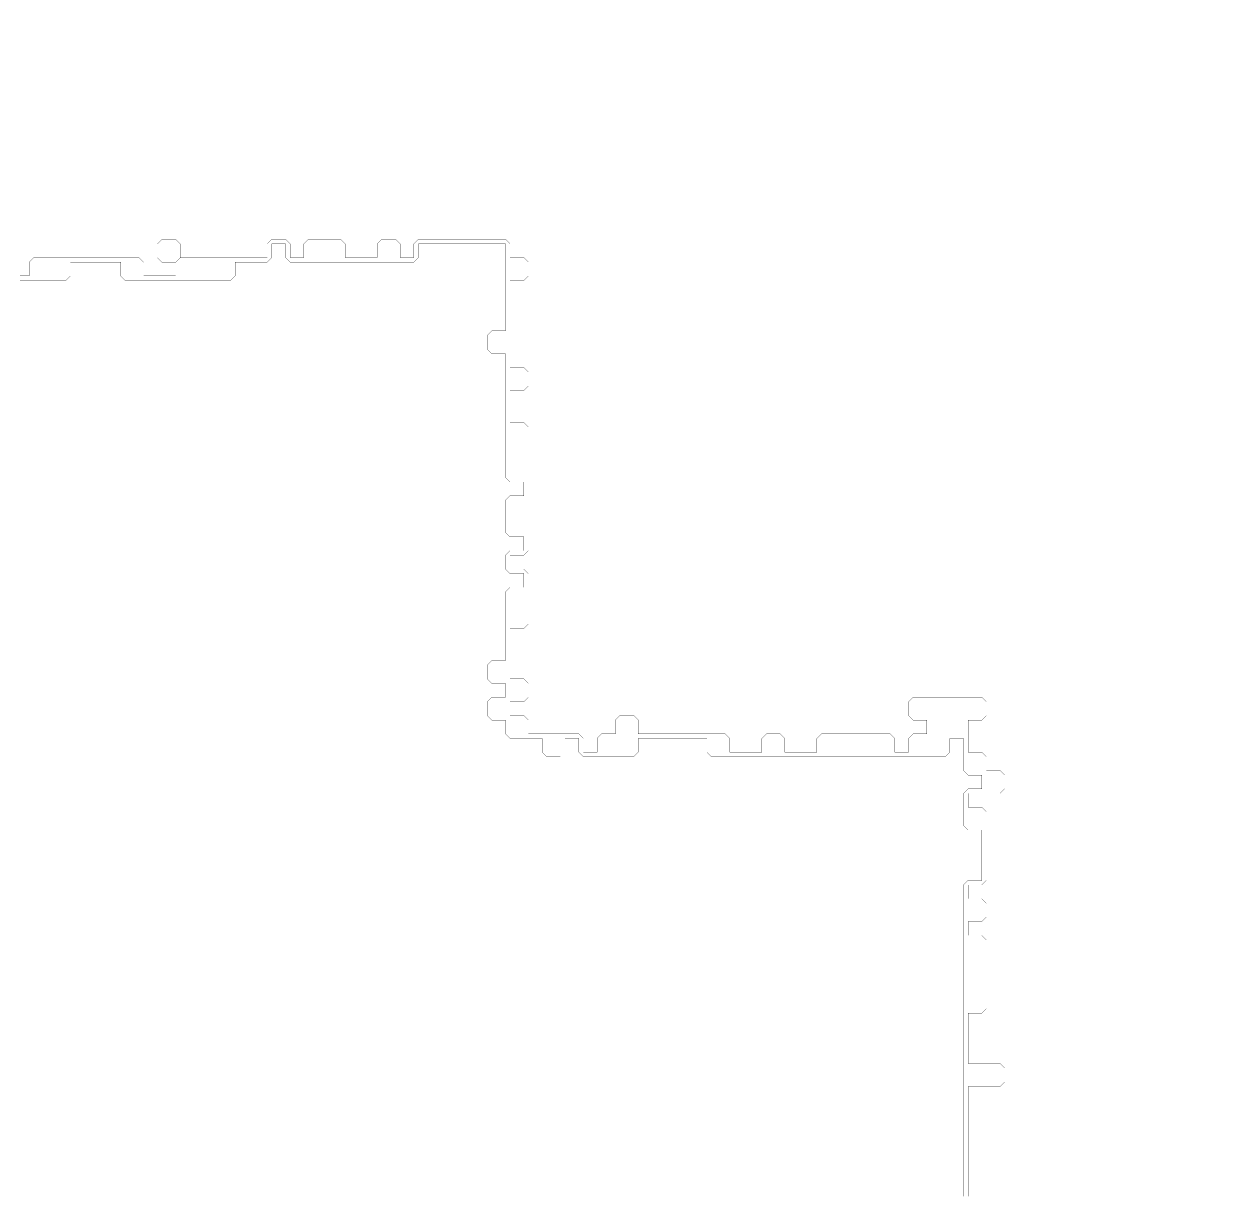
# Model space of a CAD drawing. Header units: metres. Extents: x 0 to 4990, y -4990 to 0.
# Drawn here: x 2440 to 4990, y -2495 to 0 of the extents above; entities that cross this region are included whole.
import ezdxf

# ---------------------------------------------------------------- set-up
doc = ezdxf.new("R2010")
doc.units = ezdxf.units.M
doc.layers.add('conductor', color=1, linetype='Continuous')
doc.layers.add('substrate', color=5, linetype='Continuous')

msp = doc.modelspace()

# ---------------------------------------------------------------- linework, layer by layer
at = {"layer": 'conductor', "const_width": 0.5}
msp.add_lwpolyline([(4443.359375, -2500), (4443.359375, -2490.234375), (4443.359375, -2480.46875), (4443.359375, -2470.703125), (4443.359375, -2460.9375), (4443.359375, -2451.171875), (4443.359375, -2441.40625), (4443.359375, -2431.640625), (4443.359375, -2421.875), (4443.359375, -2412.109375), (4443.359375, -2402.34375), (4443.359375, -2392.578125), (4443.359375, -2382.8125), (4443.359375, -2373.046875), (4443.359375, -2363.28125), (4443.359375, -2353.515625), (4443.359375, -2343.75), (4443.359375, -2333.984375), (4443.359375, -2324.21875), (4443.359375, -2314.453125), (4443.359375, -2304.6875), (4443.359375, -2294.921875), (4443.359375, -2285.15625), (4443.359375, -2275.390625), (4443.359375, -2265.625), (4443.359375, -2255.859375), (4443.359375, -2246.09375), (4443.359375, -2236.328125), (4443.359375, -2226.5625), (4443.359375, -2216.796875), (4443.359375, -2207.03125), (4443.359375, -2197.265625), (4443.359375, -2187.5), (4443.359375, -2177.734375), (4443.359375, -2167.96875), (4443.359375, -2158.203125), (4443.359375, -2148.4375), (4443.359375, -2138.671875), (4443.359375, -2128.90625), (4443.359375, -2119.140625), (4443.359375, -2109.375), (4443.359375, -2099.609375), (4443.359375, -2089.84375), (4443.359375, -2080.078125), (4443.359375, -2070.3125), (4443.359375, -2060.546875), (4443.359375, -2050.78125), (4443.359375, -2041.015625), (4443.359375, -2031.25), (4443.359375, -2021.484375), (4443.359375, -2011.71875), (4443.359375, -2001.953125), (4443.359375, -1992.1875), (4443.359375, -1982.421875), (4443.359375, -1972.65625), (4443.359375, -1962.890625), (4443.359375, -1953.125), (4443.359375, -1943.359375), (4443.359375, -1933.59375), (4443.359375, -1923.828125), (4443.359375, -1914.0625), (4443.359375, -1904.296875), (4443.359375, -1894.53125), (4443.359375, -1884.765625), (4443.359375, -1875), (4443.359375, -1865.234375), (4443.359375, -1855.46875), (4443.359375, -1845.703125), (4443.359375, -1835.9375), (4453.125, -1826.171875), (4462.890625, -1826.171875), (4472.65625, -1826.171875), (4482.421875, -1826.171875), (4482.421875, -1816.40625), (4482.421875, -1806.640625), (4482.421875, -1796.875), (4482.421875, -1787.109375), (4482.421875, -1777.34375), (4482.421875, -1767.578125), (4482.421875, -1757.8125), (4482.421875, -1748.046875), (4482.421875, -1738.28125), (4482.421875, -1728.515625), (4482.421875, -1718.75), (4472.65625, -1718.75), (4462.890625, -1718.75), (4453.125, -1718.75), (4443.359375, -1708.984375), (4443.359375, -1699.21875), (4443.359375, -1689.453125), (4443.359375, -1679.6875), (4443.359375, -1669.921875), (4443.359375, -1660.15625), (4443.359375, -1650.390625), (4443.359375, -1640.625), (4453.125, -1630.859375), (4462.890625, -1630.859375), (4472.65625, -1630.859375), (4482.421875, -1630.859375), (4482.421875, -1621.09375), (4482.421875, -1611.328125), (4482.421875, -1601.5625), (4472.65625, -1601.5625), (4462.890625, -1601.5625), (4453.125, -1601.5625), (4443.359375, -1591.796875), (4443.359375, -1582.03125), (4443.359375, -1572.265625), (4443.359375, -1562.5), (4443.359375, -1552.734375), (4443.359375, -1542.96875), (4443.359375, -1533.203125), (4443.359375, -1523.4375), (4433.59375, -1523.4375), (4423.828125, -1523.4375), (4414.0625, -1523.4375), (4414.0625, -1533.203125), (4414.0625, -1542.96875), (4414.0625, -1552.734375), (4404.296875, -1562.5), (4394.53125, -1562.5), (4384.765625, -1562.5), (4375, -1562.5), (4365.234375, -1562.5), (4355.46875, -1562.5), (4345.703125, -1562.5), (4335.9375, -1562.5), (4326.171875, -1562.5), (4316.40625, -1562.5), (4306.640625, -1562.5), (4296.875, -1562.5), (4287.109375, -1562.5), (4277.34375, -1562.5), (4267.578125, -1562.5), (4257.8125, -1562.5), (4248.046875, -1562.5), (4238.28125, -1562.5), (4228.515625, -1562.5), (4218.75, -1562.5), (4208.984375, -1562.5), (4199.21875, -1562.5), (4189.453125, -1562.5), (4179.6875, -1562.5), (4169.921875, -1562.5), (4160.15625, -1562.5), (4150.390625, -1562.5), (4140.625, -1562.5), (4130.859375, -1562.5), (4121.09375, -1562.5), (4111.328125, -1562.5), (4101.5625, -1562.5), (4091.796875, -1562.5), (4082.03125, -1562.5), (4072.265625, -1562.5), (4062.5, -1562.5), (4052.734375, -1562.5), (4042.96875, -1562.5), (4033.203125, -1562.5), (4023.4375, -1562.5), (4013.671875, -1562.5), (4003.90625, -1562.5), (3994.140625, -1562.5), (3984.375, -1562.5), (3974.609375, -1562.5), (3964.84375, -1562.5), (3955.078125, -1562.5), (3945.3125, -1562.5), (3935.546875, -1562.5), (3925.78125, -1562.5), (3916.015625, -1562.5), (3906.25, -1562.5), (3896.484375, -1552.734375), (3896.484375, -1542.96875), (3896.484375, -1533.203125), (3896.484375, -1523.4375), (3886.71875, -1523.4375), (3876.953125, -1523.4375), (3867.1875, -1523.4375), (3857.421875, -1523.4375), (3847.65625, -1523.4375), (3837.890625, -1523.4375), (3828.125, -1523.4375), (3818.359375, -1523.4375), (3808.59375, -1523.4375), (3798.828125, -1523.4375), (3789.0625, -1523.4375), (3779.296875, -1523.4375), (3769.53125, -1523.4375), (3759.765625, -1523.4375), (3750, -1523.4375), (3750, -1533.203125), (3750, -1542.96875), (3750, -1552.734375), (3740.234375, -1562.5), (3730.46875, -1562.5), (3720.703125, -1562.5), (3710.9375, -1562.5), (3701.171875, -1562.5), (3691.40625, -1562.5), (3681.640625, -1562.5), (3671.875, -1562.5), (3662.109375, -1562.5), (3652.34375, -1562.5), (3642.578125, -1562.5), (3632.8125, -1562.5), (3623.046875, -1552.734375), (3623.046875, -1542.96875), (3623.046875, -1533.203125), (3623.046875, -1523.4375), (3613.28125, -1523.4375), (3603.515625, -1523.4375), (3593.75, -1523.4375), (3593.75, -1533.203125), (3593.75, -1542.96875), (3593.75, -1552.734375), (3583.984375, -1562.5), (3574.21875, -1562.5), (3564.453125, -1562.5), (3554.6875, -1562.5), (3544.921875, -1552.734375), (3544.921875, -1542.96875), (3544.921875, -1533.203125), (3544.921875, -1523.4375), (3535.15625, -1523.4375), (3525.390625, -1523.4375), (3515.625, -1523.4375), (3505.859375, -1523.4375), (3496.09375, -1523.4375), (3486.328125, -1523.4375), (3476.5625, -1523.4375), (3466.796875, -1513.671875), (3466.796875, -1503.90625), (3466.796875, -1494.140625), (3466.796875, -1484.375), (3457.03125, -1484.375), (3447.265625, -1484.375), (3437.5, -1484.375), (3427.734375, -1474.609375), (3427.734375, -1464.84375), (3427.734375, -1455.078125), (3427.734375, -1445.3125), (3437.5, -1435.546875), (3447.265625, -1435.546875), (3457.03125, -1435.546875), (3466.796875, -1435.546875), (3466.796875, -1425.78125), (3466.796875, -1416.015625), (3466.796875, -1406.25), (3457.03125, -1406.25), (3447.265625, -1406.25), (3437.5, -1406.25), (3427.734375, -1396.484375), (3427.734375, -1386.71875), (3427.734375, -1376.953125), (3427.734375, -1367.1875), (3437.5, -1357.421875), (3447.265625, -1357.421875), (3457.03125, -1357.421875), (3466.796875, -1357.421875), (3466.796875, -1347.65625), (3466.796875, -1337.890625), (3466.796875, -1328.125), (3466.796875, -1318.359375), (3466.796875, -1308.59375), (3466.796875, -1298.828125), (3466.796875, -1289.0625), (3466.796875, -1279.296875), (3466.796875, -1269.53125), (3466.796875, -1259.765625), (3466.796875, -1250), (3466.796875, -1240.234375), (3466.796875, -1230.46875), (3466.796875, -1220.703125), (3466.796875, -1210.9375), (3476.5625, -1201.171875), (3486.328125, -1201.171875), (3496.09375, -1201.171875), (3505.859375, -1201.171875), (3505.859375, -1191.40625), (3505.859375, -1181.640625), (3505.859375, -1171.875), (3496.09375, -1171.875), (3486.328125, -1171.875), (3476.5625, -1171.875), (3466.796875, -1162.109375), (3466.796875, -1152.34375), (3466.796875, -1142.578125), (3466.796875, -1132.8125), (3476.5625, -1123.046875), (3486.328125, -1123.046875), (3496.09375, -1123.046875), (3505.859375, -1123.046875), (3505.859375, -1113.28125), (3505.859375, -1103.515625), (3505.859375, -1093.75), (3496.09375, -1093.75), (3486.328125, -1093.75), (3476.5625, -1093.75), (3466.796875, -1083.984375), (3466.796875, -1074.21875), (3466.796875, -1064.453125), (3466.796875, -1054.6875), (3466.796875, -1044.921875), (3466.796875, -1035.15625), (3466.796875, -1025.390625), (3466.796875, -1015.625), (3476.5625, -1005.859375), (3486.328125, -1005.859375), (3496.09375, -1005.859375), (3505.859375, -1005.859375), (3505.859375, -996.09375), (3505.859375, -986.328125), (3505.859375, -976.5625), (3496.09375, -976.5625), (3486.328125, -976.5625), (3476.5625, -976.5625), (3466.796875, -966.796875), (3466.796875, -957.03125), (3466.796875, -947.265625), (3466.796875, -937.5), (3466.796875, -927.734375), (3466.796875, -917.96875), (3466.796875, -908.203125), (3466.796875, -898.4375), (3466.796875, -888.671875), (3466.796875, -878.90625), (3466.796875, -869.140625), (3466.796875, -859.375), (3466.796875, -849.609375), (3466.796875, -839.84375), (3466.796875, -830.078125), (3466.796875, -820.3125), (3466.796875, -810.546875), (3466.796875, -800.78125), (3466.796875, -791.015625), (3466.796875, -781.25), (3466.796875, -771.484375), (3466.796875, -761.71875), (3466.796875, -751.953125), (3466.796875, -742.1875), (3466.796875, -732.421875), (3466.796875, -722.65625), (3466.796875, -712.890625), (3466.796875, -703.125), (3457.03125, -703.125), (3447.265625, -703.125), (3437.5, -703.125), (3427.734375, -693.359375), (3427.734375, -683.59375), (3427.734375, -673.828125), (3427.734375, -664.0625), (3437.5, -654.296875), (3447.265625, -654.296875), (3457.03125, -654.296875), (3466.796875, -654.296875), (3466.796875, -644.53125), (3466.796875, -634.765625), (3466.796875, -625), (3466.796875, -615.234375), (3466.796875, -605.46875), (3466.796875, -595.703125), (3466.796875, -585.9375), (3466.796875, -576.171875), (3466.796875, -566.40625), (3466.796875, -556.640625), (3466.796875, -546.875), (3466.796875, -537.109375), (3466.796875, -527.34375), (3466.796875, -517.578125), (3466.796875, -507.8125), (3466.796875, -498.046875), (3466.796875, -488.28125), (3466.796875, -478.515625), (3466.796875, -468.75), (3457.03125, -468.75), (3447.265625, -468.75), (3437.5, -468.75), (3427.734375, -468.75), (3417.96875, -468.75), (3408.203125, -468.75), (3398.4375, -468.75), (3388.671875, -468.75), (3378.90625, -468.75), (3369.140625, -468.75), (3359.375, -468.75), (3349.609375, -468.75), (3339.84375, -468.75), (3330.078125, -468.75), (3320.3125, -468.75), (3310.546875, -468.75), (3300.78125, -468.75), (3291.015625, -468.75), (3281.25, -468.75), (3281.25, -478.515625), (3281.25, -488.28125), (3281.25, -498.046875), (3271.484375, -507.8125), (3261.71875, -507.8125), (3251.953125, -507.8125), (3242.1875, -507.8125), (3232.421875, -507.8125), (3222.65625, -507.8125), (3212.890625, -507.8125), (3203.125, -507.8125), (3193.359375, -507.8125), (3183.59375, -507.8125), (3173.828125, -507.8125), (3164.0625, -507.8125), (3154.296875, -507.8125), (3144.53125, -507.8125), (3134.765625, -507.8125), (3125, -507.8125), (3115.234375, -507.8125), (3105.46875, -507.8125), (3095.703125, -507.8125), (3085.9375, -507.8125), (3076.171875, -507.8125), (3066.40625, -507.8125), (3056.640625, -507.8125), (3046.875, -507.8125), (3037.109375, -507.8125), (3027.34375, -507.8125), (3017.578125, -507.8125), (3007.8125, -507.8125), (2998.046875, -498.046875), (2998.046875, -488.28125), (2998.046875, -478.515625), (2998.046875, -468.75), (2988.28125, -468.75), (2978.515625, -468.75), (2968.75, -468.75), (2968.75, -478.515625), (2968.75, -488.28125), (2968.75, -498.046875), (2958.984375, -507.8125), (2949.21875, -507.8125), (2939.453125, -507.8125), (2929.6875, -507.8125), (2919.921875, -507.8125), (2910.15625, -507.8125), (2900.390625, -507.8125), (2890.625, -507.8125), (2890.625, -517.578125), (2890.625, -527.34375), (2890.625, -537.109375), (2880.859375, -546.875), (2871.09375, -546.875), (2861.328125, -546.875), (2851.5625, -546.875), (2841.796875, -546.875), (2832.03125, -546.875), (2822.265625, -546.875), (2812.5, -546.875), (2802.734375, -546.875), (2792.96875, -546.875), (2783.203125, -546.875), (2773.4375, -546.875), (2763.671875, -546.875), (2753.90625, -546.875), (2744.140625, -546.875), (2734.375, -546.875), (2724.609375, -546.875), (2714.84375, -546.875), (2705.078125, -546.875), (2695.3125, -546.875), (2685.546875, -546.875), (2675.78125, -546.875), (2666.015625, -546.875), (2656.25, -546.875), (2646.484375, -537.109375), (2646.484375, -527.34375), (2646.484375, -517.578125), (2646.484375, -507.8125), (2636.71875, -507.8125), (2626.953125, -507.8125), (2617.1875, -507.8125), (2607.421875, -507.8125), (2597.65625, -507.8125), (2587.890625, -507.8125), (2578.125, -507.8125), (2568.359375, -507.8125), (2558.59375, -507.8125), (2548.828125, -507.8125), (2539.0625, -507.8125), (2539.0625, -517.578125), (2539.0625, -527.34375), (2539.0625, -537.109375), (2529.296875, -546.875), (2519.53125, -546.875), (2509.765625, -546.875), (2500, -546.875), (2490.234375, -546.875), (2480.46875, -546.875), (2470.703125, -546.875), (2460.9375, -546.875), (2451.171875, -546.875), (2441.40625, -546.875), (2431.640625, -546.875)], dxfattribs=at)
at = {"layer": 'substrate', "const_width": 0.5}
for points in [[(4990.234375, -2500), (4990.234375, -2490.234375), (4990.234375, -2480.46875), (4990.234375, -2470.703125), (4990.234375, -2460.9375), (4990.234375, -2451.171875), (4990.234375, -2441.40625), (4990.234375, -2431.640625), (4990.234375, -2421.875), (4990.234375, -2412.109375), (4990.234375, -2402.34375), (4990.234375, -2392.578125), (4990.234375, -2382.8125), (4990.234375, -2373.046875), (4990.234375, -2363.28125), (4990.234375, -2353.515625), (4990.234375, -2343.75), (4990.234375, -2333.984375), (4990.234375, -2324.21875), (4990.234375, -2314.453125), (4990.234375, -2304.6875), (4990.234375, -2294.921875), (4990.234375, -2285.15625), (4990.234375, -2275.390625), (4990.234375, -2265.625), (4990.234375, -2255.859375), (4990.234375, -2246.09375), (4990.234375, -2236.328125), (4990.234375, -2226.5625), (4990.234375, -2216.796875), (4990.234375, -2207.03125), (4990.234375, -2197.265625), (4990.234375, -2187.5), (4990.234375, -2177.734375), (4990.234375, -2167.96875), (4990.234375, -2158.203125), (4990.234375, -2148.4375), (4990.234375, -2138.671875), (4990.234375, -2128.90625), (4990.234375, -2119.140625), (4990.234375, -2109.375), (4990.234375, -2099.609375), (4990.234375, -2089.84375), (4990.234375, -2080.078125), (4990.234375, -2070.3125), (4990.234375, -2060.546875), (4990.234375, -2050.78125), (4990.234375, -2041.015625), (4990.234375, -2031.25), (4990.234375, -2021.484375), (4990.234375, -2011.71875), (4990.234375, -2001.953125), (4990.234375, -1992.1875), (4990.234375, -1982.421875), (4990.234375, -1972.65625), (4990.234375, -1962.890625), (4990.234375, -1953.125), (4990.234375, -1943.359375), (4990.234375, -1933.59375), (4990.234375, -1923.828125), (4990.234375, -1914.0625), (4990.234375, -1904.296875), (4990.234375, -1894.53125), (4990.234375, -1884.765625), (4990.234375, -1875), (4990.234375, -1865.234375), (4990.234375, -1855.46875), (4990.234375, -1845.703125), (4990.234375, -1835.9375), (4990.234375, -1826.171875), (4990.234375, -1816.40625), (4990.234375, -1806.640625), (4990.234375, -1796.875), (4990.234375, -1787.109375), (4990.234375, -1777.34375), (4990.234375, -1767.578125), (4990.234375, -1757.8125), (4990.234375, -1748.046875), (4990.234375, -1738.28125), (4990.234375, -1728.515625), (4990.234375, -1718.75), (4990.234375, -1708.984375), (4990.234375, -1699.21875), (4990.234375, -1689.453125), (4990.234375, -1679.6875), (4990.234375, -1669.921875), (4990.234375, -1660.15625), (4990.234375, -1650.390625), (4990.234375, -1640.625), (4990.234375, -1630.859375), (4990.234375, -1621.09375), (4990.234375, -1611.328125), (4990.234375, -1601.5625), (4990.234375, -1591.796875), (4990.234375, -1582.03125), (4990.234375, -1572.265625), (4990.234375, -1562.5), (4990.234375, -1552.734375), (4990.234375, -1542.96875), (4990.234375, -1533.203125), (4990.234375, -1523.4375), (4990.234375, -1513.671875), (4990.234375, -1503.90625), (4990.234375, -1494.140625), (4990.234375, -1484.375), (4990.234375, -1474.609375), (4990.234375, -1464.84375), (4990.234375, -1455.078125), (4990.234375, -1445.3125), (4990.234375, -1435.546875), (4990.234375, -1425.78125), (4990.234375, -1416.015625), (4990.234375, -1406.25), (4990.234375, -1396.484375), (4990.234375, -1386.71875), (4990.234375, -1376.953125), (4990.234375, -1367.1875), (4990.234375, -1357.421875), (4990.234375, -1347.65625), (4990.234375, -1337.890625), (4990.234375, -1328.125), (4990.234375, -1318.359375), (4990.234375, -1308.59375), (4990.234375, -1298.828125), (4990.234375, -1289.0625), (4990.234375, -1279.296875), (4990.234375, -1269.53125), (4990.234375, -1259.765625), (4990.234375, -1250), (4990.234375, -1240.234375), (4990.234375, -1230.46875), (4990.234375, -1220.703125), (4990.234375, -1210.9375), (4990.234375, -1201.171875), (4990.234375, -1191.40625), (4990.234375, -1181.640625), (4990.234375, -1171.875), (4990.234375, -1162.109375), (4990.234375, -1152.34375), (4990.234375, -1142.578125), (4990.234375, -1132.8125), (4990.234375, -1123.046875), (4990.234375, -1113.28125), (4990.234375, -1103.515625), (4990.234375, -1093.75), (4990.234375, -1083.984375), (4990.234375, -1074.21875), (4990.234375, -1064.453125), (4990.234375, -1054.6875), (4990.234375, -1044.921875), (4990.234375, -1035.15625), (4990.234375, -1025.390625), (4990.234375, -1015.625), (4990.234375, -1005.859375), (4990.234375, -996.09375), (4990.234375, -986.328125), (4990.234375, -976.5625), (4990.234375, -966.796875), (4990.234375, -957.03125), (4990.234375, -947.265625), (4990.234375, -937.5), (4990.234375, -927.734375), (4990.234375, -917.96875), (4990.234375, -908.203125), (4990.234375, -898.4375), (4990.234375, -888.671875), (4990.234375, -878.90625), (4990.234375, -869.140625), (4990.234375, -859.375), (4990.234375, -849.609375), (4990.234375, -839.84375), (4990.234375, -830.078125), (4990.234375, -820.3125), (4990.234375, -810.546875), (4990.234375, -800.78125), (4990.234375, -791.015625), (4990.234375, -781.25), (4990.234375, -771.484375), (4990.234375, -761.71875), (4990.234375, -751.953125), (4990.234375, -742.1875), (4990.234375, -732.421875), (4990.234375, -722.65625), (4990.234375, -712.890625), (4990.234375, -703.125), (4990.234375, -693.359375), (4990.234375, -683.59375), (4990.234375, -673.828125), (4990.234375, -664.0625), (4990.234375, -654.296875), (4990.234375, -644.53125), (4990.234375, -634.765625), (4990.234375, -625), (4990.234375, -615.234375), (4990.234375, -605.46875), (4990.234375, -595.703125), (4990.234375, -585.9375), (4990.234375, -576.171875), (4990.234375, -566.40625), (4990.234375, -556.640625), (4990.234375, -546.875), (4990.234375, -537.109375), (4990.234375, -527.34375), (4990.234375, -517.578125), (4990.234375, -507.8125), (4990.234375, -498.046875), (4990.234375, -488.28125), (4990.234375, -478.515625), (4990.234375, -468.75), (4990.234375, -458.984375), (4990.234375, -449.21875), (4990.234375, -439.453125), (4990.234375, -429.6875), (4990.234375, -419.921875), (4990.234375, -410.15625), (4990.234375, -400.390625), (4990.234375, -390.625), (4990.234375, -380.859375), (4990.234375, -371.09375), (4990.234375, -361.328125), (4990.234375, -351.5625), (4990.234375, -341.796875), (4990.234375, -332.03125), (4990.234375, -322.265625), (4990.234375, -312.5), (4990.234375, -302.734375), (4990.234375, -292.96875), (4990.234375, -283.203125), (4990.234375, -273.4375), (4990.234375, -263.671875), (4990.234375, -253.90625), (4990.234375, -244.140625), (4990.234375, -234.375), (4990.234375, -224.609375), (4990.234375, -214.84375), (4990.234375, -205.078125), (4990.234375, -195.3125), (4990.234375, -185.546875), (4990.234375, -175.78125), (4990.234375, -166.015625), (4990.234375, -156.25), (4990.234375, -146.484375), (4990.234375, -136.71875), (4990.234375, -126.953125), (4990.234375, -117.1875), (4990.234375, -107.421875), (4990.234375, -97.65625), (4990.234375, -87.890625), (4990.234375, -78.125), (4990.234375, -68.359375), (4990.234375, -58.59375), (4990.234375, -48.828125), (4990.234375, -39.0625), (4990.234375, -29.296875), (4990.234375, -19.53125), (4990.234375, -9.765625), (4990.234375, 0), (4980.46875, 0), (4970.703125, 0), (4960.9375, 0), (4951.171875, 0), (4941.40625, 0), (4931.640625, 0), (4921.875, 0), (4912.109375, 0), (4902.34375, 0), (4892.578125, 0), (4882.8125, 0), (4873.046875, 0), (4863.28125, 0), (4853.515625, 0), (4843.75, 0), (4833.984375, 0), (4824.21875, 0), (4814.453125, 0), (4804.6875, 0), (4794.921875, 0), (4785.15625, 0), (4775.390625, 0), (4765.625, 0), (4755.859375, 0), (4746.09375, 0), (4736.328125, 0), (4726.5625, 0), (4716.796875, 0), (4707.03125, 0), (4697.265625, 0), (4687.5, 0), (4677.734375, 0), (4667.96875, 0), (4658.203125, 0), (4648.4375, 0), (4638.671875, 0), (4628.90625, 0), (4619.140625, 0), (4609.375, 0), (4599.609375, 0), (4589.84375, 0), (4580.078125, 0), (4570.3125, 0), (4560.546875, 0), (4550.78125, 0), (4541.015625, 0), (4531.25, 0), (4521.484375, 0), (4511.71875, 0), (4501.953125, 0), (4492.1875, 0), (4482.421875, 0), (4472.65625, 0), (4462.890625, 0), (4453.125, 0), (4443.359375, 0), (4433.59375, 0), (4423.828125, 0), (4414.0625, 0), (4404.296875, 0), (4394.53125, 0), (4384.765625, 0), (4375, 0), (4365.234375, 0), (4355.46875, 0), (4345.703125, 0), (4335.9375, 0), (4326.171875, 0), (4316.40625, 0), (4306.640625, 0), (4296.875, 0), (4287.109375, 0), (4277.34375, 0), (4267.578125, 0), (4257.8125, 0), (4248.046875, 0), (4238.28125, 0), (4228.515625, 0), (4218.75, 0), (4208.984375, 0), (4199.21875, 0), (4189.453125, 0), (4179.6875, 0), (4169.921875, 0), (4160.15625, 0), (4150.390625, 0), (4140.625, 0), (4130.859375, 0), (4121.09375, 0), (4111.328125, 0), (4101.5625, 0), (4091.796875, 0), (4082.03125, 0), (4072.265625, 0), (4062.5, 0), (4052.734375, 0), (4042.96875, 0), (4033.203125, 0), (4023.4375, 0), (4013.671875, 0), (4003.90625, 0), (3994.140625, 0), (3984.375, 0), (3974.609375, 0), (3964.84375, 0), (3955.078125, 0), (3945.3125, 0), (3935.546875, 0), (3925.78125, 0), (3916.015625, 0), (3906.25, 0), (3896.484375, 0), (3886.71875, 0), (3876.953125, 0), (3867.1875, 0), (3857.421875, 0), (3847.65625, 0), (3837.890625, 0), (3828.125, 0), (3818.359375, 0), (3808.59375, 0), (3798.828125, 0), (3789.0625, 0), (3779.296875, 0), (3769.53125, 0), (3759.765625, 0), (3750, 0), (3740.234375, 0), (3730.46875, 0), (3720.703125, 0), (3710.9375, 0), (3701.171875, 0), (3691.40625, 0), (3681.640625, 0), (3671.875, 0), (3662.109375, 0), (3652.34375, 0), (3642.578125, 0), (3632.8125, 0), (3623.046875, 0), (3613.28125, 0), (3603.515625, 0), (3593.75, 0), (3583.984375, 0), (3574.21875, 0), (3564.453125, 0), (3554.6875, 0), (3544.921875, 0), (3535.15625, 0), (3525.390625, 0), (3515.625, 0), (3505.859375, 0), (3496.09375, 0), (3486.328125, 0), (3476.5625, 0), (3466.796875, 0), (3457.03125, 0), (3447.265625, 0), (3437.5, 0), (3427.734375, 0), (3417.96875, 0), (3408.203125, 0), (3398.4375, 0), (3388.671875, 0), (3378.90625, 0), (3369.140625, 0), (3359.375, 0), (3349.609375, 0), (3339.84375, 0), (3330.078125, 0), (3320.3125, 0), (3310.546875, 0), (3300.78125, 0), (3291.015625, 0), (3281.25, 0), (3271.484375, 0), (3261.71875, 0), (3251.953125, 0), (3242.1875, 0), (3232.421875, 0), (3222.65625, 0), (3212.890625, 0), (3203.125, 0), (3193.359375, 0), (3183.59375, 0), (3173.828125, 0), (3164.0625, 0), (3154.296875, 0), (3144.53125, 0), (3134.765625, 0), (3125, 0), (3115.234375, 0), (3105.46875, 0), (3095.703125, 0), (3085.9375, 0), (3076.171875, 0), (3066.40625, 0), (3056.640625, 0), (3046.875, 0), (3037.109375, 0), (3027.34375, 0), (3017.578125, 0), (3007.8125, 0), (2998.046875, 0), (2988.28125, 0), (2978.515625, 0), (2968.75, 0), (2958.984375, 0), (2949.21875, 0), (2939.453125, 0), (2929.6875, 0), (2919.921875, 0), (2910.15625, 0), (2900.390625, 0), (2890.625, 0), (2880.859375, 0), (2871.09375, 0), (2861.328125, 0), (2851.5625, 0), (2841.796875, 0), (2832.03125, 0), (2822.265625, 0), (2812.5, 0), (2802.734375, 0), (2792.96875, 0), (2783.203125, 0), (2773.4375, 0), (2763.671875, 0), (2753.90625, 0), (2744.140625, 0), (2734.375, 0), (2724.609375, 0), (2714.84375, 0), (2705.078125, 0), (2695.3125, 0), (2685.546875, 0), (2675.78125, 0), (2666.015625, 0), (2656.25, 0), (2646.484375, 0), (2636.71875, 0), (2626.953125, 0), (2617.1875, 0), (2607.421875, 0), (2597.65625, 0), (2587.890625, 0), (2578.125, 0), (2568.359375, 0), (2558.59375, 0), (2548.828125, 0), (2539.0625, 0), (2529.296875, 0), (2519.53125, 0), (2509.765625, 0), (2500, 0), (2490.234375, 0), (2480.46875, 0), (2470.703125, 0), (2460.9375, 0), (2451.171875, 0), (2441.40625, 0), (2431.640625, 0)], [(2431.640625, -537.109375), (2441.40625, -537.109375), (2451.171875, -537.109375), (2451.171875, -527.34375), (2451.171875, -517.578125), (2451.171875, -507.8125), (2460.9375, -498.046875), (2470.703125, -498.046875), (2480.46875, -498.046875), (2490.234375, -498.046875), (2500, -498.046875), (2509.765625, -498.046875), (2519.53125, -498.046875), (2529.296875, -498.046875), (2539.0625, -498.046875), (2548.828125, -498.046875), (2558.59375, -498.046875), (2568.359375, -498.046875), (2578.125, -498.046875), (2587.890625, -498.046875), (2597.65625, -498.046875), (2607.421875, -498.046875), (2617.1875, -498.046875), (2626.953125, -498.046875), (2636.71875, -498.046875), (2646.484375, -498.046875), (2656.25, -498.046875), (2666.015625, -498.046875), (2675.78125, -498.046875), (2685.546875, -498.046875), (2695.3125, -507.8125), (2695.3125, -517.578125), (2695.3125, -527.34375), (2695.3125, -537.109375), (2705.078125, -537.109375), (2714.84375, -537.109375), (2724.609375, -537.109375), (2734.375, -537.109375), (2744.140625, -537.109375), (2753.90625, -537.109375), (2763.671875, -537.109375), (2763.671875, -527.34375), (2763.671875, -517.578125), (2763.671875, -507.8125), (2773.4375, -498.046875), (2783.203125, -498.046875), (2792.96875, -498.046875), (2802.734375, -498.046875), (2812.5, -498.046875), (2822.265625, -498.046875), (2832.03125, -498.046875), (2841.796875, -498.046875), (2851.5625, -498.046875), (2861.328125, -498.046875), (2871.09375, -498.046875), (2880.859375, -498.046875), (2890.625, -498.046875), (2900.390625, -498.046875), (2910.15625, -498.046875), (2919.921875, -498.046875), (2929.6875, -498.046875), (2939.453125, -498.046875), (2949.21875, -498.046875), (2958.984375, -498.046875), (2958.984375, -488.28125), (2958.984375, -478.515625), (2958.984375, -468.75), (2968.75, -458.984375), (2978.515625, -458.984375), (2988.28125, -458.984375), (2998.046875, -458.984375), (3007.8125, -468.75), (3007.8125, -478.515625), (3007.8125, -488.28125), (3007.8125, -498.046875), (3017.578125, -498.046875), (3027.34375, -498.046875), (3037.109375, -498.046875), (3037.109375, -488.28125), (3037.109375, -478.515625), (3037.109375, -468.75), (3046.875, -458.984375), (3056.640625, -458.984375), (3066.40625, -458.984375), (3076.171875, -458.984375), (3085.9375, -458.984375), (3095.703125, -458.984375), (3105.46875, -458.984375), (3115.234375, -458.984375), (3125, -468.75), (3125, -478.515625), (3125, -488.28125), (3125, -498.046875), (3134.765625, -498.046875), (3144.53125, -498.046875), (3154.296875, -498.046875), (3164.0625, -498.046875), (3173.828125, -498.046875), (3183.59375, -498.046875), (3193.359375, -498.046875), (3193.359375, -488.28125), (3193.359375, -478.515625), (3193.359375, -468.75), (3203.125, -458.984375), (3212.890625, -458.984375), (3222.65625, -458.984375), (3232.421875, -458.984375), (3242.1875, -468.75), (3242.1875, -478.515625), (3242.1875, -488.28125), (3242.1875, -498.046875), (3251.953125, -498.046875), (3261.71875, -498.046875), (3271.484375, -498.046875), (3271.484375, -488.28125), (3271.484375, -478.515625), (3271.484375, -468.75), (3281.25, -458.984375), (3291.015625, -458.984375), (3300.78125, -458.984375), (3310.546875, -458.984375), (3320.3125, -458.984375), (3330.078125, -458.984375), (3339.84375, -458.984375), (3349.609375, -458.984375), (3359.375, -458.984375), (3369.140625, -458.984375), (3378.90625, -458.984375), (3388.671875, -458.984375), (3398.4375, -458.984375), (3408.203125, -458.984375), (3417.96875, -458.984375), (3427.734375, -458.984375), (3437.5, -458.984375), (3447.265625, -458.984375), (3457.03125, -458.984375), (3466.796875, -458.984375), (3476.5625, -468.75), (3476.5625, -478.515625), (3476.5625, -488.28125), (3476.5625, -498.046875), (3486.328125, -498.046875), (3496.09375, -498.046875), (3505.859375, -498.046875), (3515.625, -507.8125), (3515.625, -517.578125), (3515.625, -527.34375), (3515.625, -537.109375), (3505.859375, -546.875), (3496.09375, -546.875), (3486.328125, -546.875), (3476.5625, -546.875), (3476.5625, -556.640625), (3476.5625, -566.40625), (3476.5625, -576.171875), (3476.5625, -585.9375), (3476.5625, -595.703125), (3476.5625, -605.46875), (3476.5625, -615.234375), (3476.5625, -625), (3476.5625, -634.765625), (3476.5625, -644.53125), (3476.5625, -654.296875), (3476.5625, -664.0625), (3476.5625, -673.828125), (3476.5625, -683.59375), (3476.5625, -693.359375), (3476.5625, -703.125), (3476.5625, -712.890625), (3476.5625, -722.65625), (3476.5625, -732.421875), (3486.328125, -732.421875), (3496.09375, -732.421875), (3505.859375, -732.421875), (3515.625, -742.1875), (3515.625, -751.953125), (3515.625, -761.71875), (3515.625, -771.484375), (3505.859375, -781.25), (3496.09375, -781.25), (3486.328125, -781.25), (3476.5625, -781.25), (3476.5625, -791.015625), (3476.5625, -800.78125), (3476.5625, -810.546875), (3476.5625, -820.3125), (3476.5625, -830.078125), (3476.5625, -839.84375), (3476.5625, -849.609375), (3486.328125, -849.609375), (3496.09375, -849.609375), (3505.859375, -849.609375), (3515.625, -859.375), (3515.625, -869.140625), (3515.625, -878.90625), (3515.625, -888.671875), (3515.625, -898.4375), (3515.625, -908.203125), (3515.625, -917.96875), (3515.625, -927.734375), (3515.625, -937.5), (3515.625, -947.265625), (3515.625, -957.03125), (3515.625, -966.796875), (3515.625, -976.5625), (3515.625, -986.328125), (3515.625, -996.09375), (3515.625, -1005.859375), (3515.625, -1015.625), (3515.625, -1025.390625), (3515.625, -1035.15625), (3515.625, -1044.921875), (3515.625, -1054.6875), (3515.625, -1064.453125), (3515.625, -1074.21875), (3515.625, -1083.984375), (3515.625, -1093.75), (3515.625, -1103.515625), (3515.625, -1113.28125), (3515.625, -1123.046875), (3505.859375, -1132.8125), (3496.09375, -1132.8125), (3486.328125, -1132.8125), (3476.5625, -1132.8125), (3476.5625, -1142.578125), (3476.5625, -1152.34375), (3476.5625, -1162.109375), (3486.328125, -1162.109375), (3496.09375, -1162.109375), (3505.859375, -1162.109375), (3515.625, -1171.875), (3515.625, -1181.640625), (3515.625, -1191.40625), (3515.625, -1201.171875), (3515.625, -1210.9375), (3515.625, -1220.703125), (3515.625, -1230.46875), (3515.625, -1240.234375), (3515.625, -1250), (3515.625, -1259.765625), (3515.625, -1269.53125), (3515.625, -1279.296875), (3505.859375, -1289.0625), (3496.09375, -1289.0625), (3486.328125, -1289.0625), (3476.5625, -1289.0625), (3476.5625, -1298.828125), (3476.5625, -1308.59375), (3476.5625, -1318.359375), (3476.5625, -1328.125), (3476.5625, -1337.890625), (3476.5625, -1347.65625), (3476.5625, -1357.421875), (3476.5625, -1367.1875), (3476.5625, -1376.953125), (3476.5625, -1386.71875), (3476.5625, -1396.484375), (3486.328125, -1396.484375), (3496.09375, -1396.484375), (3505.859375, -1396.484375), (3515.625, -1406.25), (3515.625, -1416.015625), (3515.625, -1425.78125), (3515.625, -1435.546875), (3505.859375, -1445.3125), (3496.09375, -1445.3125), (3486.328125, -1445.3125), (3476.5625, -1445.3125), (3476.5625, -1455.078125), (3476.5625, -1464.84375), (3476.5625, -1474.609375), (3486.328125, -1474.609375), (3496.09375, -1474.609375), (3505.859375, -1474.609375), (3515.625, -1484.375), (3515.625, -1494.140625), (3515.625, -1503.90625), (3515.625, -1513.671875), (3525.390625, -1513.671875), (3535.15625, -1513.671875), (3544.921875, -1513.671875), (3554.6875, -1513.671875), (3564.453125, -1513.671875), (3574.21875, -1513.671875), (3583.984375, -1513.671875), (3593.75, -1513.671875), (3603.515625, -1513.671875), (3613.28125, -1513.671875), (3623.046875, -1513.671875), (3632.8125, -1523.4375), (3632.8125, -1533.203125), (3632.8125, -1542.96875), (3632.8125, -1552.734375), (3642.578125, -1552.734375), (3652.34375, -1552.734375), (3662.109375, -1552.734375), (3662.109375, -1542.96875), (3662.109375, -1533.203125), (3662.109375, -1523.4375), (3671.875, -1513.671875), (3681.640625, -1513.671875), (3691.40625, -1513.671875), (3701.171875, -1513.671875), (3701.171875, -1503.90625), (3701.171875, -1494.140625), (3701.171875, -1484.375), (3710.9375, -1474.609375), (3720.703125, -1474.609375), (3730.46875, -1474.609375), (3740.234375, -1474.609375), (3750, -1484.375), (3750, -1494.140625), (3750, -1503.90625), (3750, -1513.671875), (3759.765625, -1513.671875), (3769.53125, -1513.671875), (3779.296875, -1513.671875), (3789.0625, -1513.671875), (3798.828125, -1513.671875), (3808.59375, -1513.671875), (3818.359375, -1513.671875), (3828.125, -1513.671875), (3837.890625, -1513.671875), (3847.65625, -1513.671875), (3857.421875, -1513.671875), (3867.1875, -1513.671875), (3876.953125, -1513.671875), (3886.71875, -1513.671875), (3896.484375, -1513.671875), (3906.25, -1513.671875), (3916.015625, -1513.671875), (3925.78125, -1513.671875), (3935.546875, -1513.671875), (3945.3125, -1523.4375), (3945.3125, -1533.203125), (3945.3125, -1542.96875), (3945.3125, -1552.734375), (3955.078125, -1552.734375), (3964.84375, -1552.734375), (3974.609375, -1552.734375), (3984.375, -1552.734375), (3994.140625, -1552.734375), (4003.90625, -1552.734375), (4013.671875, -1552.734375), (4013.671875, -1542.96875), (4013.671875, -1533.203125), (4013.671875, -1523.4375), (4023.4375, -1513.671875), (4033.203125, -1513.671875), (4042.96875, -1513.671875), (4052.734375, -1513.671875), (4062.5, -1523.4375), (4062.5, -1533.203125), (4062.5, -1542.96875), (4062.5, -1552.734375), (4072.265625, -1552.734375), (4082.03125, -1552.734375), (4091.796875, -1552.734375), (4101.5625, -1552.734375), (4111.328125, -1552.734375), (4121.09375, -1552.734375), (4130.859375, -1552.734375), (4130.859375, -1542.96875), (4130.859375, -1533.203125), (4130.859375, -1523.4375), (4140.625, -1513.671875), (4150.390625, -1513.671875), (4160.15625, -1513.671875), (4169.921875, -1513.671875), (4179.6875, -1513.671875), (4189.453125, -1513.671875), (4199.21875, -1513.671875), (4208.984375, -1513.671875), (4218.75, -1513.671875), (4228.515625, -1513.671875), (4238.28125, -1513.671875), (4248.046875, -1513.671875), (4257.8125, -1513.671875), (4267.578125, -1513.671875), (4277.34375, -1513.671875), (4287.109375, -1513.671875), (4296.875, -1523.4375), (4296.875, -1533.203125), (4296.875, -1542.96875), (4296.875, -1552.734375), (4306.640625, -1552.734375), (4316.40625, -1552.734375), (4326.171875, -1552.734375), (4326.171875, -1542.96875), (4326.171875, -1533.203125), (4326.171875, -1523.4375), (4335.9375, -1513.671875), (4345.703125, -1513.671875), (4355.46875, -1513.671875), (4365.234375, -1513.671875), (4365.234375, -1503.90625), (4365.234375, -1494.140625), (4365.234375, -1484.375), (4355.46875, -1484.375), (4345.703125, -1484.375), (4335.9375, -1484.375), (4326.171875, -1474.609375), (4326.171875, -1464.84375), (4326.171875, -1455.078125), (4326.171875, -1445.3125), (4335.9375, -1435.546875), (4345.703125, -1435.546875), (4355.46875, -1435.546875), (4365.234375, -1435.546875), (4375, -1435.546875), (4384.765625, -1435.546875), (4394.53125, -1435.546875), (4404.296875, -1435.546875), (4414.0625, -1435.546875), (4423.828125, -1435.546875), (4433.59375, -1435.546875), (4443.359375, -1435.546875), (4453.125, -1435.546875), (4462.890625, -1435.546875), (4472.65625, -1435.546875), (4482.421875, -1435.546875), (4492.1875, -1445.3125), (4492.1875, -1455.078125), (4492.1875, -1464.84375), (4492.1875, -1474.609375), (4482.421875, -1484.375), (4472.65625, -1484.375), (4462.890625, -1484.375), (4453.125, -1484.375), (4453.125, -1494.140625), (4453.125, -1503.90625), (4453.125, -1513.671875), (4453.125, -1523.4375), (4453.125, -1533.203125), (4453.125, -1542.96875), (4453.125, -1552.734375), (4462.890625, -1552.734375), (4472.65625, -1552.734375), (4482.421875, -1552.734375), (4492.1875, -1562.5), (4492.1875, -1572.265625), (4492.1875, -1582.03125), (4492.1875, -1591.796875), (4501.953125, -1591.796875), (4511.71875, -1591.796875), (4521.484375, -1591.796875), (4531.25, -1601.5625), (4531.25, -1611.328125), (4531.25, -1621.09375), (4531.25, -1630.859375), (4521.484375, -1640.625), (4511.71875, -1640.625), (4501.953125, -1640.625), (4492.1875, -1640.625), (4482.421875, -1640.625), (4472.65625, -1640.625), (4462.890625, -1640.625), (4453.125, -1640.625), (4453.125, -1650.390625), (4453.125, -1660.15625), (4453.125, -1669.921875), (4462.890625, -1669.921875), (4472.65625, -1669.921875), (4482.421875, -1669.921875), (4492.1875, -1679.6875), (4492.1875, -1689.453125), (4492.1875, -1699.21875), (4492.1875, -1708.984375), (4492.1875, -1718.75), (4492.1875, -1728.515625), (4492.1875, -1738.28125), (4492.1875, -1748.046875), (4492.1875, -1757.8125), (4492.1875, -1767.578125), (4492.1875, -1777.34375), (4492.1875, -1787.109375), (4492.1875, -1796.875), (4492.1875, -1806.640625), (4492.1875, -1816.40625), (4492.1875, -1826.171875), (4482.421875, -1835.9375), (4472.65625, -1835.9375), (4462.890625, -1835.9375), (4453.125, -1835.9375), (4453.125, -1845.703125), (4453.125, -1855.46875), (4453.125, -1865.234375), (4462.890625, -1865.234375), (4472.65625, -1865.234375), (4482.421875, -1865.234375), (4492.1875, -1875), (4492.1875, -1884.765625), (4492.1875, -1894.53125), (4492.1875, -1904.296875), (4482.421875, -1914.0625), (4472.65625, -1914.0625), (4462.890625, -1914.0625), (4453.125, -1914.0625), (4453.125, -1923.828125), (4453.125, -1933.59375), (4453.125, -1943.359375), (4462.890625, -1943.359375), (4472.65625, -1943.359375), (4482.421875, -1943.359375), (4492.1875, -1953.125), (4492.1875, -1962.890625), (4492.1875, -1972.65625), (4492.1875, -1982.421875), (4492.1875, -1992.1875), (4492.1875, -2001.953125), (4492.1875, -2011.71875), (4492.1875, -2021.484375), (4492.1875, -2031.25), (4492.1875, -2041.015625), (4492.1875, -2050.78125), (4492.1875, -2060.546875), (4492.1875, -2070.3125), (4492.1875, -2080.078125), (4492.1875, -2089.84375), (4492.1875, -2099.609375), (4482.421875, -2109.375), (4472.65625, -2109.375), (4462.890625, -2109.375), (4453.125, -2109.375), (4453.125, -2119.140625), (4453.125, -2128.90625), (4453.125, -2138.671875), (4453.125, -2148.4375), (4453.125, -2158.203125), (4453.125, -2167.96875), (4453.125, -2177.734375), (4453.125, -2187.5), (4453.125, -2197.265625), (4453.125, -2207.03125), (4453.125, -2216.796875), (4462.890625, -2216.796875), (4472.65625, -2216.796875), (4482.421875, -2216.796875), (4492.1875, -2216.796875), (4501.953125, -2216.796875), (4511.71875, -2216.796875), (4521.484375, -2216.796875), (4531.25, -2226.5625), (4531.25, -2236.328125), (4531.25, -2246.09375), (4531.25, -2255.859375), (4521.484375, -2265.625), (4511.71875, -2265.625), (4501.953125, -2265.625), (4492.1875, -2265.625), (4482.421875, -2265.625), (4472.65625, -2265.625), (4462.890625, -2265.625), (4453.125, -2265.625), (4453.125, -2275.390625), (4453.125, -2285.15625), (4453.125, -2294.921875), (4453.125, -2304.6875), (4453.125, -2314.453125), (4453.125, -2324.21875), (4453.125, -2333.984375), (4453.125, -2343.75), (4453.125, -2353.515625), (4453.125, -2363.28125), (4453.125, -2373.046875), (4453.125, -2382.8125), (4453.125, -2392.578125), (4453.125, -2402.34375), (4453.125, -2412.109375), (4453.125, -2421.875), (4453.125, -2431.640625), (4453.125, -2441.40625), (4453.125, -2451.171875), (4453.125, -2460.9375), (4453.125, -2470.703125), (4453.125, -2480.46875), (4453.125, -2490.234375), (4453.125, -2500)]]:
    msp.add_lwpolyline(points, dxfattribs=at)
msp.add_lwpolyline([(2724.609375, -468.75), (2734.375, -458.984375), (2744.140625, -458.984375), (2753.90625, -458.984375), (2763.671875, -458.984375), (2773.4375, -468.75), (2773.4375, -478.515625), (2773.4375, -488.28125), (2773.4375, -498.046875), (2763.671875, -507.8125), (2753.90625, -507.8125), (2744.140625, -507.8125), (2734.375, -507.8125), (2724.609375, -498.046875), (2724.609375, -488.28125), (2724.609375, -478.515625)], close=True, dxfattribs=at)

doc.saveas('drawing.dxf')
